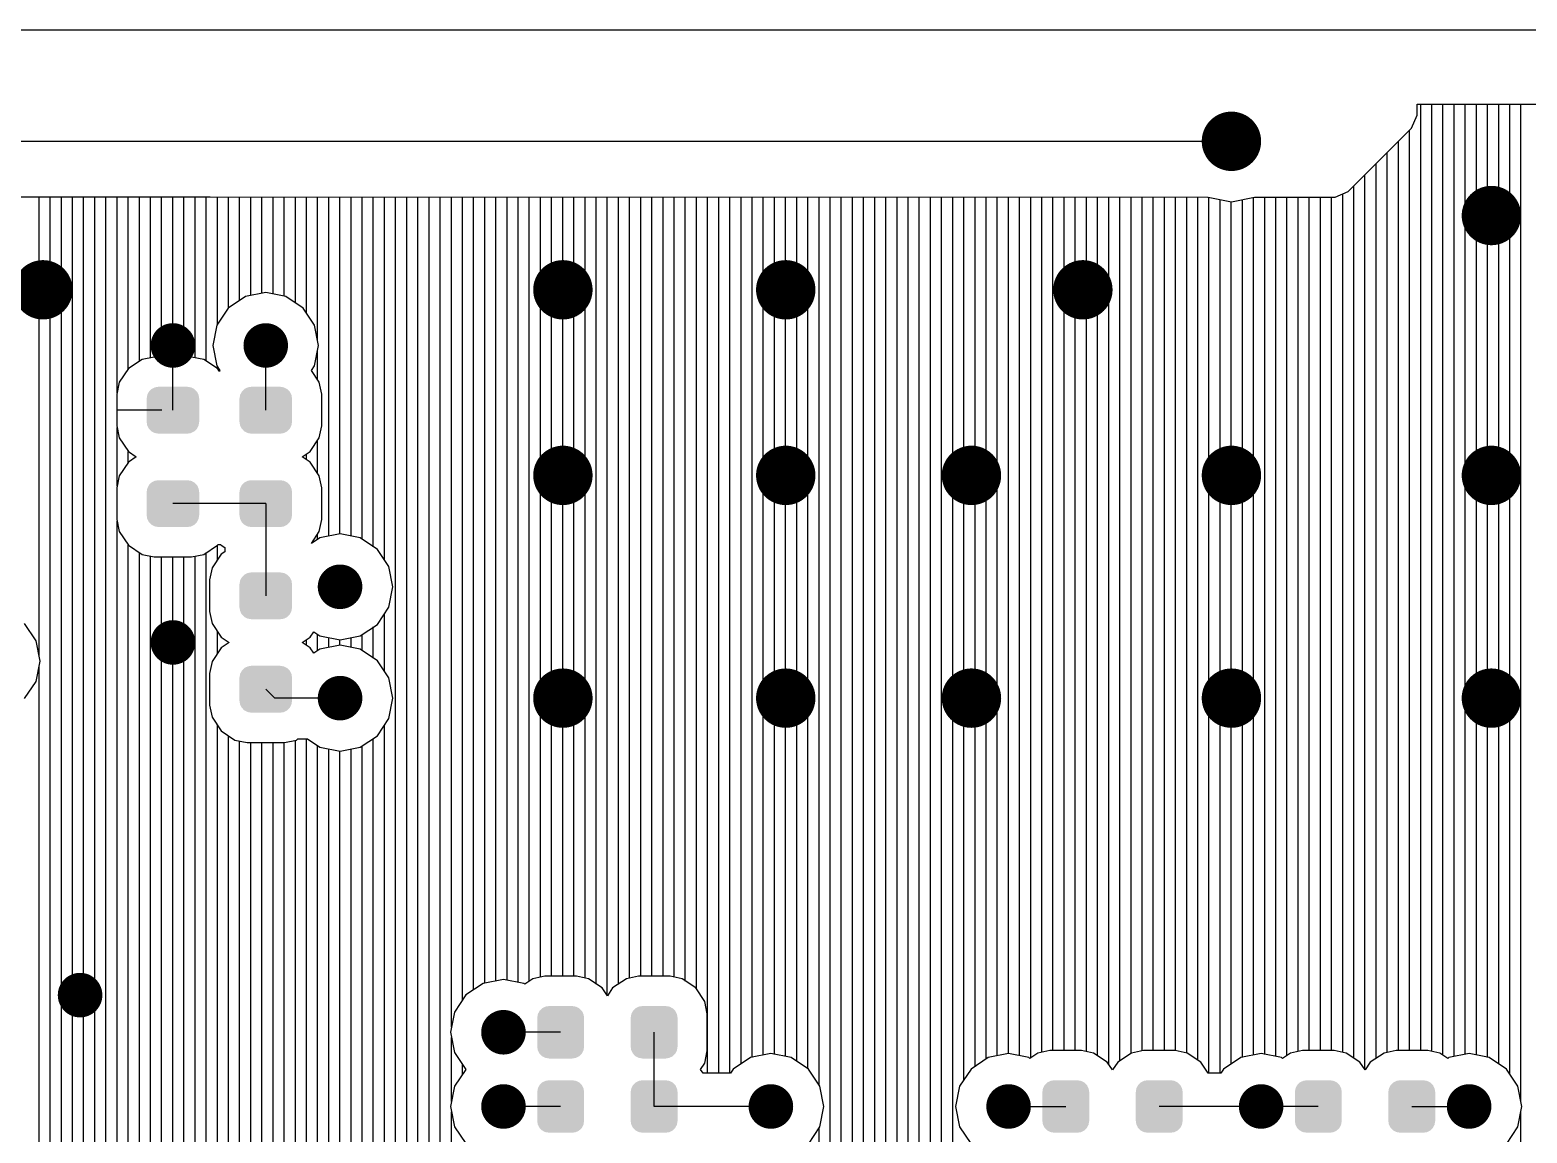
# Model space of a CAD drawing. Extents: x 295 to 953, y 10 to 290.
# Drawn here: x 729.69 to 771.93, y 191.9 to 223.03 of the extents above; entities that cross this region are included whole.
import ezdxf

# ---------------------------------------------------------------- set-up
doc = ezdxf.new("R2010")
doc.units = 0
doc.header["$LTSCALE"] = 5
doc.header["$MEASUREMENT"] = 0
doc.layers.get('0').update_dxf_attribs({"linetype": 'CONTINUOUS', "lineweight": 25})
doc.layers.add('DV-INT-A3_BOT', color=7, linetype='CONTINUOUS')

msp = doc.modelspace()

# ---------------------------------------------------------------- linework, layer by layer
for points, const_width in [([(764.008, 219.887, -1), (763.17, 219.887, -1)], 0.838), ([(771.342, 217.792, -1), (770.504, 217.792, -1)], 0.838), ([(730.48, 215.696, -1), (729.642, 215.696, -1)], 0.838), ([(745.148, 215.696, -1), (744.31, 215.696, -1)], 0.838), ([(751.435, 215.696, -1), (750.597, 215.696, -1)], 0.838), ([(759.817, 215.696, -1), (758.979, 215.696, -1)], 0.838), ([(734.042, 214.125, -1), (733.413, 214.125, -1)], 0.629), ([(736.661, 214.125, -1), (736.033, 214.125, -1)], 0.629), ([(745.148, 210.458, -1), (744.31, 210.458, -1)], 0.838), ([(751.435, 210.458, -1), (750.597, 210.458, -1)], 0.838), ([(756.674, 210.458, -1), (755.835, 210.458, -1)], 0.838), ([(764.008, 210.458, -1), (763.17, 210.458, -1)], 0.838), ([(771.342, 210.458, -1), (770.504, 210.458, -1)], 0.838), ([(738.757, 207.314, -1), (738.128, 207.314, -1)], 0.629), ([(734.042, 205.743, -1), (733.413, 205.743, -1)], 0.629), ([(745.148, 204.171, -1), (744.31, 204.171, -1)], 0.838), ([(751.435, 204.171, -1), (750.597, 204.171, -1)], 0.838), ([(756.674, 204.171, -1), (755.835, 204.171, -1)], 0.838), ([(764.008, 204.171, -1), (763.17, 204.171, -1)], 0.838), ([(771.342, 204.171, -1), (770.504, 204.171, -1)], 0.838), ([(738.757, 204.171, -1), (738.128, 204.171, -1)], 0.629), ([(731.423, 195.789, -1), (730.794, 195.789, -1)], 0.629), ([(743.367, 194.741, -1), (742.738, 194.741, -1)], 0.629), ([(743.367, 192.646, -1), (742.738, 192.646, -1)], 0.629), ([(750.911, 192.646, -1), (750.282, 192.646, -1)], 0.629), ([(757.616, 192.646, -1), (756.988, 192.646, -1)], 0.629), ([(764.741, 192.646, -1), (764.113, 192.646, -1)], 0.629), ([(770.609, 192.646, -1), (769.98, 192.646, -1)], 0.629)]:
    msp.add_lwpolyline(points, format="xyb", close=True, dxfattribs=dict(const_width=const_width))
for points in [[(734.4, 212.825), (734.336, 212.891), (733.053, 212.825), (733.121, 212.891)], [(734.336, 212.891), (734.324, 212.898), (733.121, 212.891), (733.128, 212.898)], [(734.324, 212.898), (734.244, 212.94), (733.128, 212.898), (733.215, 212.94)], [(734.244, 212.94), (734.224, 212.944), (733.215, 212.94), (733.222, 212.944)], [(734.224, 212.944), (734.141, 212.958), (733.222, 212.944), (733.315, 212.958)], [(737.02, 212.825), (736.956, 212.891), (735.672, 212.825), (735.741, 212.891)], [(736.956, 212.891), (736.944, 212.898), (735.741, 212.891), (735.747, 212.898)], [(736.944, 212.898), (736.863, 212.94), (735.747, 212.898), (735.835, 212.94)], [(736.863, 212.94), (736.843, 212.944), (735.835, 212.94), (735.842, 212.944)], [(736.843, 212.944), (736.76, 212.958), (735.842, 212.944), (735.934, 212.958)], [(734.47, 211.966), (734.47, 212.629), (732.986, 211.966), (732.986, 212.629)], [(734.468, 212.629), (734.454, 212.721), (732.988, 212.629), (733.003, 212.721)], [(734.454, 212.721), (734.449, 212.732), (733.003, 212.721), (733.005, 212.732)], [(734.449, 212.732), (734.409, 212.816), (733.005, 212.732), (733.048, 212.816)], [(734.409, 212.816), (734.4, 212.825), (733.048, 212.816), (733.053, 212.825)], [(737.089, 211.966), (737.089, 212.629), (735.605, 211.966), (735.605, 212.629)], [(737.087, 212.629), (737.074, 212.721), (735.607, 212.629), (735.622, 212.721)], [(737.074, 212.721), (737.068, 212.732), (735.622, 212.721), (735.624, 212.732)], [(737.068, 212.732), (737.028, 212.816), (735.624, 212.732), (735.668, 212.816)], [(737.028, 212.816), (737.02, 212.825), (735.668, 212.816), (735.672, 212.825)], [(734.453, 211.873), (734.468, 211.966), (733.001, 211.873), (732.988, 211.966)], [(734.451, 211.863), (734.453, 211.873), (733.006, 211.863), (733.001, 211.873)], [(734.407, 211.779), (734.451, 211.863), (733.047, 211.779), (733.006, 211.863)], [(734.403, 211.77), (734.407, 211.779), (733.055, 211.77), (733.047, 211.779)], [(734.334, 211.704), (734.403, 211.77), (733.119, 211.704), (733.055, 211.77)], [(734.328, 211.697), (734.334, 211.704), (733.131, 211.697), (733.119, 211.704)], [(734.24, 211.655), (734.328, 211.697), (733.212, 211.655), (733.131, 211.697)], [(734.233, 211.651), (734.24, 211.655), (733.232, 211.651), (733.212, 211.655)], [(734.141, 211.637), (734.233, 211.651), (733.315, 211.637), (733.232, 211.651)], [(737.072, 211.873), (737.087, 211.966), (735.621, 211.873), (735.607, 211.966)], [(737.07, 211.863), (737.072, 211.873), (735.626, 211.863), (735.621, 211.873)], [(737.027, 211.779), (737.07, 211.863), (735.666, 211.779), (735.626, 211.863)], [(737.022, 211.77), (737.027, 211.779), (735.675, 211.77), (735.666, 211.779)], [(736.954, 211.704), (737.022, 211.77), (735.739, 211.704), (735.675, 211.77)], [(736.947, 211.697), (736.954, 211.704), (735.751, 211.697), (735.739, 211.704)], [(736.86, 211.655), (736.947, 211.697), (735.831, 211.655), (735.751, 211.697)], [(736.853, 211.651), (736.86, 211.655), (735.851, 211.651), (735.831, 211.655)], [(736.76, 211.637), (736.853, 211.651), (735.934, 211.637), (735.851, 211.651)], [(734.47, 209.33), (734.47, 209.992), (732.986, 209.33), (732.986, 209.992)], [(734.468, 209.992), (734.454, 210.085), (732.988, 209.992), (733.003, 210.085)], [(734.454, 210.085), (734.449, 210.096), (733.003, 210.085), (733.005, 210.096)], [(734.449, 210.096), (734.409, 210.18), (733.005, 210.096), (733.048, 210.18)], [(734.409, 210.18), (734.4, 210.189), (733.048, 210.18), (733.053, 210.189)], [(734.4, 210.189), (734.336, 210.255), (733.053, 210.189), (733.121, 210.255)], [(734.336, 210.255), (734.324, 210.262), (733.121, 210.255), (733.128, 210.262)], [(734.324, 210.262), (734.244, 210.304), (733.128, 210.262), (733.215, 210.304)], [(734.244, 210.304), (734.224, 210.307), (733.215, 210.304), (733.222, 210.307)], [(734.224, 210.307), (734.141, 210.321), (733.222, 210.307), (733.315, 210.321)], [(737.089, 209.33), (737.089, 209.992), (735.605, 209.33), (735.605, 209.992)], [(737.087, 209.992), (737.074, 210.085), (735.607, 209.992), (735.622, 210.085)], [(737.074, 210.085), (737.068, 210.096), (735.622, 210.085), (735.624, 210.096)], [(737.068, 210.096), (737.028, 210.18), (735.624, 210.096), (735.668, 210.18)], [(737.028, 210.18), (737.02, 210.189), (735.668, 210.18), (735.672, 210.189)], [(737.02, 210.189), (736.956, 210.255), (735.672, 210.189), (735.741, 210.255)], [(736.956, 210.255), (736.944, 210.262), (735.741, 210.255), (735.747, 210.262)], [(736.944, 210.262), (736.863, 210.304), (735.747, 210.262), (735.835, 210.304)], [(736.863, 210.304), (736.843, 210.307), (735.835, 210.304), (735.842, 210.307)], [(736.843, 210.307), (736.76, 210.321), (735.842, 210.307), (735.934, 210.321)], [(734.453, 209.237), (734.468, 209.33), (733.001, 209.237), (732.988, 209.33)], [(734.451, 209.227), (734.453, 209.237), (733.006, 209.227), (733.001, 209.237)], [(734.407, 209.143), (734.451, 209.227), (733.047, 209.143), (733.006, 209.227)], [(734.403, 209.134), (734.407, 209.143), (733.055, 209.134), (733.047, 209.143)], [(734.334, 209.067), (734.403, 209.134), (733.119, 209.067), (733.055, 209.134)], [(734.328, 209.061), (734.334, 209.067), (733.131, 209.061), (733.119, 209.067)], [(737.072, 209.237), (737.087, 209.33), (735.621, 209.237), (735.607, 209.33)], [(737.07, 209.227), (737.072, 209.237), (735.626, 209.227), (735.621, 209.237)], [(737.027, 209.143), (737.07, 209.227), (735.666, 209.143), (735.626, 209.227)], [(737.022, 209.134), (737.027, 209.143), (735.675, 209.134), (735.666, 209.143)], [(736.954, 209.067), (737.022, 209.134), (735.739, 209.067), (735.675, 209.134)], [(736.947, 209.061), (736.954, 209.067), (735.751, 209.061), (735.739, 209.067)], [(734.24, 209.019), (734.328, 209.061), (733.212, 209.019), (733.131, 209.061)], [(734.233, 209.015), (734.24, 209.019), (733.232, 209.015), (733.212, 209.019)], [(734.141, 209.001), (734.233, 209.015), (733.315, 209.001), (733.232, 209.015)], [(736.86, 209.019), (736.947, 209.061), (735.831, 209.019), (735.751, 209.061)], [(736.853, 209.015), (736.86, 209.019), (735.851, 209.015), (735.831, 209.019)], [(736.76, 209.001), (736.853, 209.015), (735.934, 209.001), (735.851, 209.015)], [(737.089, 206.728), (737.089, 207.39), (735.605, 206.728), (735.605, 207.39)], [(737.087, 207.39), (737.074, 207.483), (735.607, 207.39), (735.622, 207.483)], [(737.074, 207.483), (737.068, 207.493), (735.622, 207.483), (735.624, 207.493)], [(737.068, 207.493), (737.028, 207.577), (735.624, 207.493), (735.668, 207.577)], [(737.028, 207.577), (737.02, 207.586), (735.668, 207.577), (735.672, 207.586)], [(737.02, 207.586), (736.956, 207.653), (735.672, 207.586), (735.741, 207.653)], [(736.956, 207.653), (736.944, 207.659), (735.741, 207.653), (735.747, 207.659)], [(736.944, 207.659), (736.863, 207.701), (735.747, 207.659), (735.835, 207.701)], [(736.863, 207.701), (736.843, 207.705), (735.835, 207.701), (735.842, 207.705)], [(736.843, 207.705), (736.76, 207.719), (735.842, 207.705), (735.934, 207.719)], [(737.072, 206.635), (737.087, 206.728), (735.621, 206.635), (735.607, 206.728)], [(737.07, 206.624), (737.072, 206.635), (735.626, 206.624), (735.621, 206.635)], [(737.027, 206.54), (737.07, 206.624), (735.666, 206.54), (735.626, 206.624)], [(737.022, 206.531), (737.027, 206.54), (735.675, 206.531), (735.666, 206.54)], [(736.954, 206.465), (737.022, 206.531), (735.739, 206.465), (735.675, 206.531)], [(736.947, 206.458), (736.954, 206.465), (735.751, 206.458), (735.739, 206.465)], [(736.86, 206.416), (736.947, 206.458), (735.831, 206.416), (735.751, 206.458)], [(736.853, 206.413), (736.86, 206.416), (735.851, 206.413), (735.831, 206.416)], [(736.76, 206.399), (736.853, 206.413), (735.934, 206.399), (735.851, 206.413)], [(737.087, 204.754), (737.074, 204.846), (735.607, 204.754), (735.622, 204.846)], [(737.074, 204.846), (737.068, 204.857), (735.622, 204.846), (735.624, 204.857)], [(737.068, 204.857), (737.028, 204.941), (735.624, 204.857), (735.668, 204.941)], [(737.028, 204.941), (737.02, 204.95), (735.668, 204.941), (735.672, 204.95)], [(737.02, 204.95), (736.956, 205.016), (735.672, 204.95), (735.741, 205.016)], [(736.956, 205.016), (736.944, 205.023), (735.741, 205.016), (735.747, 205.023)], [(736.944, 205.023), (736.863, 205.065), (735.747, 205.023), (735.835, 205.065)], [(736.863, 205.065), (736.843, 205.069), (735.835, 205.065), (735.842, 205.069)], [(736.843, 205.069), (736.76, 205.083), (735.842, 205.069), (735.934, 205.083)], [(737.089, 204.091), (737.089, 204.754), (735.605, 204.091), (735.605, 204.754)], [(737.072, 203.999), (737.087, 204.091), (735.621, 203.999), (735.607, 204.091)], [(737.07, 203.988), (737.072, 203.999), (735.626, 203.988), (735.621, 203.999)], [(737.027, 203.904), (737.07, 203.988), (735.666, 203.904), (735.626, 203.988)], [(737.022, 203.895), (737.027, 203.904), (735.675, 203.895), (735.666, 203.904)], [(736.954, 203.829), (737.022, 203.895), (735.739, 203.829), (735.675, 203.895)], [(736.947, 203.822), (736.954, 203.829), (735.751, 203.822), (735.739, 203.829)], [(736.86, 203.78), (736.947, 203.822), (735.831, 203.78), (735.751, 203.822)], [(736.853, 203.776), (736.86, 203.78), (735.851, 203.776), (735.831, 203.78)], [(736.76, 203.762), (736.853, 203.776), (735.934, 203.762), (735.851, 203.776)], [(745.326, 195.154), (745.312, 195.246), (744.006, 195.154), (744.022, 195.246)], [(745.326, 195.152), (745.326, 195.154), (744.006, 195.152), (744.006, 195.154)], [(745.326, 194.331), (745.326, 195.152), (744.006, 194.331), (744.006, 195.152)], [(745.312, 195.246), (745.307, 195.257), (744.022, 195.246), (744.024, 195.257)], [(745.307, 195.257), (745.267, 195.34), (744.024, 195.257), (744.068, 195.34)], [(745.267, 195.34), (745.258, 195.35), (744.068, 195.34), (744.073, 195.35)], [(745.258, 195.35), (745.194, 195.415), (744.073, 195.35), (744.141, 195.415)], [(745.194, 195.415), (745.181, 195.422), (744.141, 195.415), (744.148, 195.422)], [(745.181, 195.422), (745.101, 195.464), (744.148, 195.422), (744.236, 195.464)], [(745.101, 195.464), (745.079, 195.467), (744.236, 195.464), (744.243, 195.467)], [(745.079, 195.467), (744.997, 195.48), (744.243, 195.467), (744.335, 195.48)], [(744.997, 195.48), (744.997, 195.483), (744.335, 195.48), (744.335, 195.483)], [(747.963, 195.154), (747.949, 195.246), (746.642, 195.154), (746.658, 195.246)], [(747.963, 195.152), (747.963, 195.154), (746.642, 195.152), (746.642, 195.154)], [(747.963, 194.331), (747.963, 195.152), (746.642, 194.331), (746.642, 195.152)], [(747.949, 195.246), (747.943, 195.257), (746.658, 195.246), (746.66, 195.257)], [(747.943, 195.257), (747.903, 195.34), (746.66, 195.257), (746.704, 195.34)], [(747.903, 195.34), (747.894, 195.35), (746.704, 195.34), (746.709, 195.35)], [(747.894, 195.35), (747.83, 195.415), (746.709, 195.35), (746.777, 195.415)], [(747.83, 195.415), (747.817, 195.422), (746.777, 195.415), (746.785, 195.422)], [(747.817, 195.422), (747.737, 195.464), (746.785, 195.422), (746.872, 195.464)], [(747.737, 195.464), (747.715, 195.467), (746.872, 195.464), (746.879, 195.467)], [(747.715, 195.467), (747.634, 195.48), (746.879, 195.467), (746.971, 195.48)], [(747.634, 195.48), (747.634, 195.483), (746.971, 195.48), (746.971, 195.483)], [(745.326, 194.329), (745.326, 194.331), (744.006, 194.329), (744.006, 194.331)], [(745.311, 194.236), (745.326, 194.329), (744.02, 194.236), (744.006, 194.329)], [(747.963, 194.329), (747.963, 194.331), (746.642, 194.329), (746.642, 194.331)], [(747.947, 194.236), (747.963, 194.329), (746.656, 194.236), (746.642, 194.329)], [(745.309, 194.225), (745.311, 194.236), (744.026, 194.225), (744.02, 194.236)], [(745.265, 194.142), (745.309, 194.225), (744.066, 194.142), (744.026, 194.225)], [(745.26, 194.133), (745.265, 194.142), (744.075, 194.133), (744.066, 194.142)], [(745.191, 194.067), (745.26, 194.133), (744.139, 194.067), (744.075, 194.133)], [(745.184, 194.06), (745.191, 194.067), (744.152, 194.06), (744.139, 194.067)], [(745.097, 194.019), (745.184, 194.06), (744.232, 194.019), (744.152, 194.06)], [(745.09, 194.015), (745.097, 194.019), (744.253, 194.015), (744.232, 194.019)], [(744.997, 194.002), (745.09, 194.015), (744.335, 194.002), (744.253, 194.015)], [(744.997, 194), (744.997, 194.002), (744.335, 194), (744.335, 194.002)], [(747.945, 194.225), (747.947, 194.236), (746.662, 194.225), (746.656, 194.236)], [(747.901, 194.142), (747.945, 194.225), (746.702, 194.142), (746.662, 194.225)], [(747.896, 194.133), (747.901, 194.142), (746.711, 194.133), (746.702, 194.142)], [(747.827, 194.067), (747.896, 194.133), (746.775, 194.067), (746.711, 194.133)], [(747.82, 194.06), (747.827, 194.067), (746.788, 194.06), (746.775, 194.067)], [(747.733, 194.019), (747.82, 194.06), (746.868, 194.019), (746.788, 194.06)], [(747.726, 194.015), (747.733, 194.019), (746.889, 194.015), (746.868, 194.019)], [(747.634, 194.002), (747.726, 194.015), (746.971, 194.002), (746.889, 194.015)], [(747.634, 194), (747.634, 194.002), (746.971, 194), (746.971, 194.002)], [(745.326, 193.059), (745.312, 193.151), (744.006, 193.059), (744.022, 193.151)], [(745.326, 193.057), (745.326, 193.059), (744.006, 193.057), (744.006, 193.059)], [(745.326, 192.235), (745.326, 193.057), (744.006, 192.235), (744.006, 193.057)], [(745.312, 193.151), (745.307, 193.162), (744.022, 193.151), (744.024, 193.162)], [(745.307, 193.162), (745.267, 193.245), (744.024, 193.162), (744.068, 193.245)], [(745.267, 193.245), (745.258, 193.254), (744.068, 193.245), (744.073, 193.254)], [(745.258, 193.254), (745.194, 193.32), (744.073, 193.254), (744.141, 193.32)], [(745.194, 193.32), (745.181, 193.327), (744.141, 193.32), (744.148, 193.327)], [(745.181, 193.327), (745.101, 193.368), (744.148, 193.327), (744.236, 193.368)], [(745.101, 193.368), (745.079, 193.372), (744.236, 193.368), (744.243, 193.372)], [(745.079, 193.372), (744.997, 193.385), (744.243, 193.372), (744.335, 193.385)], [(744.997, 193.385), (744.997, 193.388), (744.335, 193.385), (744.335, 193.388)], [(747.963, 193.059), (747.949, 193.151), (746.642, 193.059), (746.658, 193.151)], [(747.963, 193.057), (747.963, 193.059), (746.642, 193.057), (746.642, 193.059)], [(747.963, 192.235), (747.963, 193.057), (746.642, 192.235), (746.642, 193.057)], [(747.949, 193.151), (747.943, 193.162), (746.658, 193.151), (746.66, 193.162)], [(747.943, 193.162), (747.903, 193.245), (746.66, 193.162), (746.704, 193.245)], [(747.903, 193.245), (747.894, 193.254), (746.704, 193.245), (746.709, 193.254)], [(747.894, 193.254), (747.83, 193.32), (746.709, 193.254), (746.777, 193.32)], [(747.83, 193.32), (747.817, 193.327), (746.777, 193.32), (746.785, 193.327)], [(747.817, 193.327), (747.737, 193.368), (746.785, 193.327), (746.872, 193.368)], [(747.737, 193.368), (747.715, 193.372), (746.872, 193.368), (746.879, 193.372)], [(747.715, 193.372), (747.634, 193.385), (746.879, 193.372), (746.971, 193.385)], [(747.634, 193.385), (747.634, 193.388), (746.971, 193.385), (746.971, 193.388)], [(759.576, 193.059), (759.562, 193.151), (758.256, 193.059), (758.271, 193.151)], [(759.576, 193.057), (759.576, 193.059), (758.256, 193.057), (758.256, 193.059)], [(759.576, 192.235), (759.576, 193.057), (758.256, 192.235), (758.256, 193.057)], [(759.562, 193.151), (759.556, 193.162), (758.271, 193.151), (758.273, 193.162)], [(759.556, 193.162), (759.516, 193.245), (758.273, 193.162), (758.317, 193.245)], [(759.516, 193.245), (759.507, 193.254), (758.317, 193.245), (758.322, 193.254)], [(759.507, 193.254), (759.443, 193.32), (758.322, 193.254), (758.391, 193.32)], [(759.443, 193.32), (759.43, 193.327), (758.391, 193.32), (758.398, 193.327)], [(759.43, 193.327), (759.35, 193.368), (758.398, 193.327), (758.485, 193.368)], [(759.35, 193.368), (759.329, 193.372), (758.485, 193.368), (758.492, 193.372)], [(759.329, 193.372), (759.247, 193.385), (758.492, 193.372), (758.585, 193.385)], [(759.247, 193.385), (759.247, 193.388), (758.585, 193.385), (758.585, 193.388)], [(762.212, 193.059), (762.198, 193.151), (760.892, 193.059), (760.907, 193.151)], [(762.212, 193.057), (762.212, 193.059), (760.892, 193.057), (760.892, 193.059)], [(762.212, 192.235), (762.212, 193.057), (760.892, 192.235), (760.892, 193.057)], [(762.198, 193.151), (762.193, 193.162), (760.907, 193.151), (760.909, 193.162)], [(762.193, 193.162), (762.152, 193.245), (760.909, 193.162), (760.953, 193.245)], [(762.152, 193.245), (762.143, 193.254), (760.953, 193.245), (760.958, 193.254)], [(762.143, 193.254), (762.079, 193.32), (760.958, 193.254), (761.027, 193.32)], [(762.079, 193.32), (762.066, 193.327), (761.027, 193.32), (761.034, 193.327)], [(762.066, 193.327), (761.986, 193.368), (761.034, 193.327), (761.121, 193.368)], [(761.986, 193.368), (761.965, 193.372), (761.121, 193.368), (761.129, 193.372)], [(761.965, 193.372), (761.883, 193.385), (761.129, 193.372), (761.221, 193.385)], [(761.883, 193.385), (761.883, 193.388), (761.221, 193.385), (761.221, 193.388)], [(766.7, 193.059), (766.687, 193.151), (765.38, 193.059), (765.396, 193.151)], [(766.7, 193.057), (766.7, 193.059), (765.38, 193.057), (765.38, 193.059)], [(766.7, 192.235), (766.7, 193.057), (765.38, 192.235), (765.38, 193.057)], [(766.687, 193.151), (766.681, 193.162), (765.396, 193.151), (765.398, 193.162)], [(766.681, 193.162), (766.641, 193.245), (765.398, 193.162), (765.442, 193.245)], [(766.641, 193.245), (766.632, 193.254), (765.442, 193.245), (765.447, 193.254)], [(766.632, 193.254), (766.568, 193.32), (765.447, 193.254), (765.515, 193.32)], [(766.568, 193.32), (766.555, 193.327), (765.515, 193.32), (765.523, 193.327)], [(766.555, 193.327), (766.475, 193.368), (765.523, 193.327), (765.61, 193.368)], [(766.475, 193.368), (766.453, 193.372), (765.61, 193.368), (765.617, 193.372)], [(766.453, 193.372), (766.371, 193.385), (765.617, 193.372), (765.709, 193.385)], [(766.371, 193.385), (766.371, 193.388), (765.709, 193.385), (765.709, 193.388)], [(769.337, 193.059), (769.323, 193.151), (768.016, 193.059), (768.032, 193.151)], [(769.337, 193.057), (769.337, 193.059), (768.016, 193.057), (768.016, 193.059)], [(769.337, 192.235), (769.337, 193.057), (768.016, 192.235), (768.016, 193.057)], [(769.323, 193.151), (769.317, 193.162), (768.032, 193.151), (768.034, 193.162)], [(769.317, 193.162), (769.277, 193.245), (768.034, 193.162), (768.078, 193.245)], [(769.277, 193.245), (769.268, 193.254), (768.078, 193.245), (768.083, 193.254)], [(769.268, 193.254), (769.204, 193.32), (768.083, 193.254), (768.152, 193.32)], [(769.204, 193.32), (769.191, 193.327), (768.152, 193.32), (768.159, 193.327)], [(769.191, 193.327), (769.111, 193.368), (768.159, 193.327), (768.246, 193.368)], [(769.111, 193.368), (769.089, 193.372), (768.246, 193.368), (768.253, 193.372)], [(769.089, 193.372), (769.008, 193.385), (768.253, 193.372), (768.345, 193.385)], [(769.008, 193.385), (769.008, 193.388), (768.345, 193.385), (768.345, 193.388)], [(745.326, 192.233), (745.326, 192.235), (744.006, 192.233), (744.006, 192.235)], [(745.311, 192.141), (745.326, 192.233), (744.02, 192.141), (744.006, 192.233)], [(747.963, 192.233), (747.963, 192.235), (746.642, 192.233), (746.642, 192.235)], [(747.947, 192.141), (747.963, 192.233), (746.656, 192.141), (746.642, 192.233)], [(759.576, 192.233), (759.576, 192.235), (758.256, 192.233), (758.256, 192.235)], [(759.56, 192.141), (759.576, 192.233), (758.27, 192.141), (758.256, 192.233)], [(762.212, 192.233), (762.212, 192.235), (760.892, 192.233), (760.892, 192.235)], [(762.196, 192.141), (762.212, 192.233), (760.906, 192.141), (760.892, 192.233)], [(766.7, 192.233), (766.7, 192.235), (765.38, 192.233), (765.38, 192.235)], [(766.685, 192.141), (766.7, 192.233), (765.394, 192.141), (765.38, 192.233)], [(769.337, 192.233), (769.337, 192.235), (768.016, 192.233), (768.016, 192.235)], [(769.321, 192.141), (769.337, 192.233), (768.03, 192.141), (768.016, 192.233)], [(745.309, 192.13), (745.311, 192.141), (744.026, 192.13), (744.02, 192.141)], [(745.265, 192.047), (745.309, 192.13), (744.066, 192.047), (744.026, 192.13)], [(745.26, 192.037), (745.265, 192.047), (744.075, 192.037), (744.066, 192.047)], [(745.191, 191.972), (745.26, 192.037), (744.139, 191.972), (744.075, 192.037)], [(745.184, 191.965), (745.191, 191.972), (744.152, 191.965), (744.139, 191.972)], [(745.097, 191.923), (745.184, 191.965), (744.232, 191.923), (744.152, 191.965)], [(745.09, 191.92), (745.097, 191.923), (744.253, 191.92), (744.232, 191.923)], [(744.997, 191.907), (745.09, 191.92), (744.335, 191.907), (744.253, 191.92)], [(744.997, 191.904), (744.997, 191.907), (744.335, 191.904), (744.335, 191.907)], [(747.945, 192.13), (747.947, 192.141), (746.662, 192.13), (746.656, 192.141)], [(747.901, 192.047), (747.945, 192.13), (746.702, 192.047), (746.662, 192.13)], [(747.896, 192.037), (747.901, 192.047), (746.711, 192.037), (746.702, 192.047)], [(747.827, 191.972), (747.896, 192.037), (746.775, 191.972), (746.711, 192.037)], [(747.82, 191.965), (747.827, 191.972), (746.788, 191.965), (746.775, 191.972)], [(747.733, 191.923), (747.82, 191.965), (746.868, 191.923), (746.788, 191.965)], [(747.726, 191.92), (747.733, 191.923), (746.889, 191.92), (746.868, 191.923)], [(747.634, 191.907), (747.726, 191.92), (746.971, 191.907), (746.889, 191.92)], [(747.634, 191.904), (747.634, 191.907), (746.971, 191.904), (746.971, 191.907)], [(759.558, 192.13), (759.56, 192.141), (758.275, 192.13), (758.27, 192.141)], [(759.514, 192.047), (759.558, 192.13), (758.315, 192.047), (758.275, 192.13)], [(759.509, 192.037), (759.514, 192.047), (758.325, 192.037), (758.315, 192.047)], [(759.441, 191.972), (759.509, 192.037), (758.388, 191.972), (758.325, 192.037)], [(759.434, 191.965), (759.441, 191.972), (758.401, 191.965), (758.388, 191.972)], [(759.346, 191.923), (759.434, 191.965), (758.481, 191.923), (758.401, 191.965)], [(759.339, 191.92), (759.346, 191.923), (758.503, 191.92), (758.481, 191.923)], [(759.247, 191.907), (759.339, 191.92), (758.585, 191.907), (758.503, 191.92)], [(759.247, 191.904), (759.247, 191.907), (758.585, 191.904), (758.585, 191.907)], [(762.194, 192.13), (762.196, 192.141), (760.911, 192.13), (760.906, 192.141)], [(762.15, 192.047), (762.194, 192.13), (760.951, 192.047), (760.911, 192.13)], [(762.145, 192.037), (762.15, 192.047), (760.961, 192.037), (760.951, 192.047)], [(762.077, 191.972), (762.145, 192.037), (761.025, 191.972), (760.961, 192.037)], [(762.07, 191.965), (762.077, 191.972), (761.038, 191.965), (761.025, 191.972)], [(761.982, 191.923), (762.07, 191.965), (761.117, 191.923), (761.038, 191.965)], [(761.975, 191.92), (761.982, 191.923), (761.139, 191.92), (761.117, 191.923)], [(761.883, 191.907), (761.975, 191.92), (761.221, 191.907), (761.139, 191.92)], [(761.883, 191.904), (761.883, 191.907), (761.221, 191.904), (761.221, 191.907)], [(766.683, 192.13), (766.685, 192.141), (765.4, 192.13), (765.394, 192.141)], [(766.639, 192.047), (766.683, 192.13), (765.44, 192.047), (765.4, 192.13)], [(766.634, 192.037), (766.639, 192.047), (765.449, 192.037), (765.44, 192.047)], [(766.565, 191.972), (766.634, 192.037), (765.513, 191.972), (765.449, 192.037)], [(766.558, 191.965), (766.565, 191.972), (765.526, 191.965), (765.513, 191.972)], [(766.471, 191.923), (766.558, 191.965), (765.606, 191.923), (765.526, 191.965)], [(766.464, 191.92), (766.471, 191.923), (765.627, 191.92), (765.606, 191.923)], [(766.371, 191.907), (766.464, 191.92), (765.709, 191.907), (765.627, 191.92)], [(766.371, 191.904), (766.371, 191.907), (765.709, 191.904), (765.709, 191.907)], [(769.319, 192.13), (769.321, 192.141), (768.036, 192.13), (768.03, 192.141)], [(769.275, 192.047), (769.319, 192.13), (768.076, 192.047), (768.036, 192.13)], [(769.27, 192.037), (769.275, 192.047), (768.085, 192.037), (768.076, 192.047)], [(769.201, 191.972), (769.27, 192.037), (768.149, 191.972), (768.085, 192.037)], [(769.194, 191.965), (769.201, 191.972), (768.162, 191.965), (768.149, 191.972)], [(769.107, 191.923), (769.194, 191.965), (768.242, 191.923), (768.162, 191.965)], [(769.1, 191.92), (769.107, 191.923), (768.264, 191.92), (768.242, 191.923)], [(769.008, 191.907), (769.1, 191.92), (768.345, 191.907), (768.264, 191.92)], [(769.008, 191.904), (769.008, 191.907), (768.345, 191.904), (768.345, 191.907)]]:
    msp.add_solid(points)
at = {"layer": 'DV-INT-A3_BOT'}
for p, q in [((537.799, 223.031), (802.355, 223.031)), ((768.827, 220.625), (768.827, 220.935)), ((768.827, 220.935), (801.484, 220.935)), ((768.928, 194.226), (768.928, 220.935)), ((769.242, 194.201), (769.242, 220.935)), ((769.557, 194.092), (769.557, 220.935)), ((769.871, 194.054), (769.871, 220.935)), ((770.185, 194.117), (770.185, 220.935)), ((770.5, 194.096), (770.5, 220.935)), ((770.814, 194.033), (770.814, 220.935)), ((771.128, 193.849), (771.128, 220.935)), ((771.443, 193.559), (771.443, 220.935)), ((771.757, 192.788), (771.757, 220.935)), ((768.672, 220.256), (768.827, 220.625)), ((766.883, 218.467), (768.672, 220.256)), ((768.614, 194.226), (768.614, 220.197)), ((630.076, 219.887), (763.589, 219.887)), ((768.299, 194.226), (768.299, 219.883)), ((767.671, 194.008), (767.671, 219.254)), ((767.985, 194.176), (767.985, 219.569)), ((767.356, 193.677), (767.356, 218.94)), ((766.514, 218.312), (766.883, 218.467)), ((766.728, 194.176), (766.728, 218.404)), ((767.042, 194.008), (767.042, 218.626)), ((702.295, 218.316), (734.776, 218.316)), ((729.952, 205.361), (729.952, 218.316)), ((730.266, 170.719), (730.266, 218.316)), ((730.58, 170.199), (730.58, 218.316)), ((730.895, 132.258), (730.895, 218.316)), ((731.209, 132.17), (731.209, 218.316)), ((731.523, 132.274), (731.523, 218.316)), ((731.838, 132.383), (731.838, 218.316)), ((732.152, 212.792), (732.152, 218.316)), ((732.466, 213.467), (732.466, 218.316)), ((732.781, 213.68), (732.781, 218.316)), ((733.095, 213.777), (733.095, 218.316)), ((733.409, 213.798), (733.409, 218.316)), ((733.724, 213.798), (733.724, 218.316)), ((734.038, 213.798), (734.038, 218.316)), ((734.352, 213.777), (734.352, 218.316)), ((734.667, 213.68), (734.667, 218.316)), ((734.776, 218.316), (762.922, 218.312)), ((734.981, 214.724), (734.981, 218.312)), ((735.295, 215.185), (735.295, 218.312)), ((735.61, 215.399), (735.61, 218.312)), ((735.924, 215.533), (735.924, 218.312)), ((736.238, 215.596), (736.238, 218.312)), ((736.553, 215.575), (736.553, 218.312)), ((736.867, 215.512), (736.867, 218.312)), ((737.181, 215.328), (737.181, 218.312)), ((737.496, 215.038), (737.496, 218.312)), ((737.81, 214.267), (737.81, 218.312)), ((738.124, 208.743), (738.124, 218.312)), ((738.438, 208.806), (738.438, 218.312)), ((738.753, 208.743), (738.753, 218.312)), ((739.067, 208.655), (739.067, 218.312)), ((739.381, 208.446), (739.381, 218.312)), ((739.696, 208.073), (739.696, 218.312)), ((740.01, 175.727), (740.01, 218.312)), ((740.324, 176.041), (740.324, 218.312)), ((740.639, 176.355), (740.639, 218.312)), ((740.953, 176.67), (740.953, 218.312)), ((741.267, 176.984), (741.267, 218.312)), ((741.582, 194.884), (741.582, 218.312)), ((741.896, 195.655), (741.896, 218.312)), ((742.21, 195.944), (742.21, 218.312)), ((742.525, 196.129), (742.525, 218.312)), ((742.839, 196.191), (742.839, 218.312)), ((743.153, 196.212), (743.153, 218.312)), ((743.468, 196.15), (743.468, 218.312)), ((743.782, 196.187), (743.782, 218.312)), ((744.096, 196.296), (744.096, 218.312)), ((744.411, 196.321), (744.411, 218.312)), ((744.725, 196.321), (744.725, 218.312)), ((745.039, 196.321), (745.039, 218.312)), ((745.354, 196.271), (745.354, 218.312)), ((745.668, 196.103), (745.668, 218.312)), ((745.982, 195.772), (745.982, 218.312)), ((746.297, 196.103), (746.297, 218.312)), ((746.611, 196.271), (746.611, 218.312)), ((746.925, 196.321), (746.925, 218.312)), ((747.24, 196.321), (747.24, 218.312)), ((747.554, 196.321), (747.554, 218.312)), ((747.868, 196.296), (747.868, 218.312)), ((748.183, 196.187), (748.183, 218.312)), ((748.497, 195.961), (748.497, 218.312)), ((748.811, 193.589), (748.811, 218.312)), ((749.126, 193.589), (749.126, 218.312)), ((749.44, 193.589), (749.44, 218.312)), ((749.754, 193.849), (749.754, 218.312)), ((750.069, 194.033), (750.069, 218.312)), ((750.383, 194.096), (750.383, 218.312)), ((750.697, 194.117), (750.697, 218.312)), ((751.011, 194.054), (751.011, 218.312)), ((751.326, 193.92), (751.326, 218.312)), ((751.64, 193.706), (751.64, 218.312)), ((751.954, 193.245), (751.954, 218.312)), ((752.269, 162.647), (752.269, 218.312)), ((752.583, 162.764), (752.583, 218.312)), ((752.897, 162.793), (752.897, 218.312)), ((753.212, 162.793), (753.212, 218.312)), ((753.526, 162.793), (753.526, 218.312)), ((753.84, 162.747), (753.84, 218.312)), ((754.155, 162.592), (754.155, 218.312)), ((754.469, 162.642), (754.469, 218.312)), ((754.783, 162.705), (754.783, 218.312)), ((755.098, 162.642), (755.098, 218.312)), ((755.412, 162.554), (755.412, 218.312)), ((755.726, 162.345), (755.726, 218.312)), ((756.041, 193.4), (756.041, 218.312)), ((756.355, 193.777), (756.355, 218.312)), ((756.669, 193.987), (756.669, 218.312)), ((756.984, 194.075), (756.984, 218.312)), ((757.298, 194.138), (757.298, 218.312)), ((757.612, 194.075), (757.612, 218.312)), ((757.927, 194.025), (757.927, 218.312)), ((758.241, 194.18), (758.241, 218.312)), ((758.555, 194.226), (758.555, 218.312)), ((758.87, 194.226), (758.87, 218.312)), ((759.184, 194.226), (759.184, 218.312)), ((759.498, 194.197), (759.498, 218.312)), ((759.813, 194.079), (759.813, 218.312)), ((760.127, 193.836), (760.127, 218.312)), ((760.441, 193.941), (760.441, 218.312)), ((760.756, 194.15), (760.756, 218.312)), ((761.07, 194.217), (761.07, 218.312)), ((761.384, 194.226), (761.384, 218.312)), ((761.699, 194.226), (761.699, 218.312)), ((762.013, 194.222), (762.013, 218.312)), ((762.327, 194.159), (762.327, 218.312)), ((762.642, 193.953), (762.642, 218.312)), ((762.922, 218.312), (762.931, 218.307)), ((762.931, 218.307), (763.589, 218.177)), ((762.956, 193.589), (762.956, 218.303)), ((763.27, 193.589), (763.27, 218.24)), ((763.584, 193.849), (763.584, 218.177)), ((763.589, 218.177), (764.242, 218.307)), ((763.899, 194.033), (763.899, 218.24)), ((764.213, 194.096), (764.213, 218.303)), ((764.242, 218.307), (764.251, 218.312)), ((764.251, 218.312), (766.514, 218.312)), ((764.527, 194.117), (764.527, 218.312)), ((764.842, 194.054), (764.842, 218.312)), ((765.156, 194.092), (765.156, 218.312)), ((765.47, 194.201), (765.47, 218.312)), ((765.785, 194.226), (765.785, 218.312)), ((766.099, 194.226), (766.099, 218.312)), ((766.413, 194.226), (766.413, 218.312)), ((735.773, 215.504), (735.287, 215.181)), ((736.347, 215.617), (735.773, 215.504)), ((736.917, 215.504), (736.347, 215.617)), ((737.403, 215.181), (736.917, 215.504)), ((735.287, 215.181), (734.964, 214.695)), ((737.726, 214.695), (737.403, 215.181)), ((734.964, 214.695), (734.851, 214.125)), ((737.839, 214.125), (737.726, 214.695)), ((732.856, 213.731), (732.47, 213.471)), ((733.2, 213.798), (732.856, 213.731)), ((734.252, 213.798), (733.2, 213.798)), ((733.728, 212.297), (733.728, 214.125)), ((733.728, 212.612), (733.728, 213.798)), ((734.595, 213.731), (734.252, 213.798)), ((734.981, 213.471), (734.595, 213.731)), ((734.851, 214.125), (734.964, 213.551)), ((736.347, 212.297), (736.347, 214.125)), ((737.726, 213.551), (737.839, 214.125)), ((737.81, 213.152), (737.81, 213.978)), ((732.47, 213.471), (732.215, 213.085)), ((734.964, 213.551), (735.052, 213.416)), ((734.981, 213.467), (734.981, 213.521)), ((735.035, 213.391), (734.981, 213.471)), ((735.052, 213.416), (735.035, 213.391)), ((737.638, 213.416), (737.726, 213.551)), ((737.856, 213.085), (737.638, 213.416)), ((732.215, 213.085), (732.144, 212.746)), ((737.927, 212.746), (737.856, 213.085)), ((732.144, 212.746), (732.144, 211.853)), ((737.927, 211.853), (737.927, 212.746)), ((733.413, 212.297), (732.144, 212.297)), ((732.144, 211.853), (732.215, 211.514)), ((732.152, 210.152), (732.152, 211.807)), ((737.856, 211.514), (737.927, 211.853)), ((732.215, 211.514), (732.47, 211.128)), ((737.6, 211.128), (737.856, 211.514)), ((737.81, 210.512), (737.81, 211.447)), ((732.47, 210.831), (732.215, 210.445)), ((732.466, 210.826), (732.466, 211.132)), ((732.47, 211.128), (732.693, 210.981)), ((732.693, 210.981), (732.47, 210.831)), ((737.378, 210.981), (737.6, 211.128)), ((737.6, 210.831), (737.378, 210.981)), ((737.496, 210.902), (737.496, 211.057)), ((737.856, 210.445), (737.6, 210.831)), ((732.215, 210.445), (732.144, 210.106)), ((737.927, 210.106), (737.856, 210.445)), ((732.144, 210.106), (732.144, 209.213)), ((737.927, 209.213), (737.927, 210.106)), ((736.347, 209.661), (733.728, 209.661)), ((736.347, 209.661), (736.347, 207.059)), ((732.144, 209.213), (732.215, 208.873)), ((732.152, 132.409), (732.152, 209.167)), ((737.856, 208.873), (737.927, 209.213)), ((732.215, 208.873), (732.47, 208.488)), ((737.634, 208.538), (737.856, 208.873)), ((737.869, 208.693), (737.634, 208.538)), ((737.81, 208.655), (737.81, 208.806)), ((738.443, 208.806), (737.869, 208.693)), ((739.013, 208.693), (738.443, 208.806)), ((739.499, 208.37), (739.013, 208.693)), ((732.466, 132.409), (732.466, 208.492)), ((732.47, 208.488), (732.856, 208.228)), ((732.781, 132.409), (732.781, 208.278)), ((732.856, 208.228), (733.2, 208.161)), ((734.252, 208.161), (734.595, 208.228)), ((734.595, 208.228), (734.981, 208.488)), ((734.667, 132.409), (734.667, 208.278)), ((735.09, 208.232), (734.834, 207.847)), ((734.981, 208.488), (734.993, 208.509)), ((734.981, 208.073), (734.981, 208.492)), ((734.993, 208.509), (735.077, 208.509)), ((735.077, 208.509), (735.09, 208.488)), ((735.09, 208.488), (735.195, 208.421)), ((735.195, 208.299), (735.09, 208.232)), ((735.195, 208.421), (735.195, 208.299)), ((739.822, 207.884), (739.499, 208.37)), ((733.095, 132.358), (733.095, 208.182)), ((733.2, 208.161), (734.252, 208.161)), ((733.409, 132.191), (733.409, 208.161)), ((733.724, 131.86), (733.724, 208.161)), ((734.038, 132.191), (734.038, 208.161)), ((734.352, 132.358), (734.352, 208.182)), ((734.834, 207.847), (734.763, 207.507)), ((739.935, 207.314), (739.822, 207.884)), ((734.763, 207.507), (734.763, 206.614)), ((739.822, 206.74), (739.935, 207.314)), ((734.763, 206.614), (734.834, 206.275)), ((739.499, 206.254), (739.822, 206.74)), ((739.696, 204.93), (739.696, 206.552)), ((729.868, 205.789), (729.545, 206.275)), ((734.834, 206.275), (735.09, 205.889)), ((739.013, 205.931), (739.499, 206.254)), ((739.381, 205.303), (739.381, 206.179)), ((729.981, 205.219), (729.868, 205.789)), ((734.981, 205.433), (734.981, 206.049)), ((735.09, 205.889), (735.312, 205.743)), ((735.312, 205.743), (735.09, 205.592)), ((735.295, 205.73), (735.295, 205.751)), ((737.378, 205.743), (737.6, 205.889)), ((737.6, 205.592), (737.378, 205.743)), ((737.496, 205.663), (737.496, 205.818)), ((737.6, 205.889), (737.701, 206.04)), ((737.701, 206.04), (737.869, 205.931)), ((737.81, 205.512), (737.81, 205.969)), ((737.869, 205.931), (738.443, 205.818)), ((738.124, 205.6), (738.124, 205.881)), ((738.438, 205.663), (738.438, 205.818)), ((738.443, 205.818), (739.013, 205.931)), ((738.753, 205.6), (738.753, 205.881)), ((739.067, 205.512), (739.067, 205.969)), ((735.09, 205.592), (734.834, 205.206)), ((737.701, 205.441), (737.6, 205.592)), ((737.869, 205.55), (737.701, 205.441)), ((738.443, 205.663), (737.869, 205.55)), ((739.013, 205.55), (738.443, 205.663)), ((739.499, 205.227), (739.013, 205.55)), ((729.868, 204.645), (729.981, 205.219)), ((729.952, 171.033), (729.952, 205.072)), ((734.834, 205.206), (734.763, 204.867)), ((734.763, 204.867), (734.763, 203.974)), ((739.822, 204.741), (739.499, 205.227)), ((729.545, 204.159), (729.868, 204.645)), ((736.599, 204.171), (736.347, 204.423)), ((739.935, 204.171), (739.822, 204.741)), ((738.443, 204.171), (736.599, 204.171)), ((739.822, 203.597), (739.935, 204.171)), ((734.763, 203.974), (734.834, 203.635)), ((734.834, 203.635), (735.09, 203.249)), ((739.499, 203.111), (739.822, 203.597)), ((734.981, 132.409), (734.981, 203.408)), ((735.09, 203.249), (735.475, 202.989)), ((739.696, 132.258), (739.696, 203.408)), ((735.295, 132.409), (735.295, 203.111)), ((735.475, 202.989), (735.819, 202.922)), ((735.61, 132.383), (735.61, 202.964)), ((735.819, 202.922), (736.871, 202.922)), ((735.924, 132.274), (735.924, 202.922)), ((736.238, 132.048), (736.238, 202.922)), ((736.553, 122.551), (736.553, 202.922)), ((736.867, 122.551), (736.867, 202.922)), ((736.871, 202.922), (737.215, 202.989)), ((737.181, 122.551), (737.181, 202.985)), ((737.215, 202.989), (737.252, 203.019)), ((737.252, 203.019), (737.525, 203.019)), ((737.496, 122.606), (737.496, 203.019)), ((737.525, 203.019), (737.869, 202.788)), ((737.81, 122.92), (737.81, 202.826)), ((737.869, 202.788), (738.443, 202.675)), ((738.124, 123.234), (738.124, 202.738)), ((738.443, 202.675), (739.013, 202.788)), ((738.753, 131.583), (738.753, 202.738)), ((739.013, 202.788), (739.499, 203.111)), ((739.067, 131.96), (739.067, 202.826)), ((739.381, 132.17), (739.381, 203.035)), ((738.438, 123.549), (738.438, 202.675)), ((742.479, 196.12), (741.992, 195.797)), ((743.053, 196.233), (742.479, 196.12)), ((743.623, 196.12), (743.053, 196.233)), ((743.652, 196.099), (743.623, 196.12)), ((743.878, 196.25), (743.652, 196.099)), ((744.218, 196.321), (743.878, 196.25)), ((745.111, 196.321), (744.218, 196.321)), ((745.45, 196.25), (745.111, 196.321)), ((745.836, 195.994), (745.45, 196.25)), ((745.986, 195.772), (745.836, 195.994)), ((746.133, 195.994), (745.986, 195.772)), ((746.519, 196.25), (746.133, 195.994)), ((746.858, 196.321), (746.519, 196.25)), ((747.751, 196.321), (746.858, 196.321)), ((748.09, 196.25), (747.751, 196.321)), ((748.476, 195.994), (748.09, 196.25)), ((748.736, 195.609), (748.476, 195.994)), ((741.992, 195.797), (741.67, 195.311)), ((748.803, 195.265), (748.736, 195.609)), ((741.67, 195.311), (741.557, 194.741)), ((748.803, 194.213), (748.803, 195.265)), ((741.557, 194.741), (741.67, 194.167)), ((744.666, 194.741), (743.053, 194.741)), ((747.302, 192.646), (747.302, 194.741)), ((741.582, 192.788), (741.582, 194.595)), ((741.67, 194.167), (741.988, 193.694)), ((748.614, 193.694), (748.736, 193.87)), ((748.736, 193.87), (748.803, 194.213)), ((750.022, 194.025), (749.536, 193.702)), ((750.597, 194.138), (750.022, 194.025)), ((751.167, 194.025), (750.597, 194.138)), ((751.653, 193.702), (751.167, 194.025)), ((756.728, 194.025), (756.242, 193.702)), ((757.302, 194.138), (756.728, 194.025)), ((757.872, 194.025), (757.302, 194.138)), ((757.901, 194.004), (757.872, 194.025)), ((758.128, 194.155), (757.901, 194.004)), ((758.467, 194.226), (758.128, 194.155)), ((759.36, 194.226), (758.467, 194.226)), ((759.699, 194.155), (759.36, 194.226)), ((760.085, 193.899), (759.699, 194.155)), ((760.236, 193.677), (760.085, 193.899)), ((760.383, 193.899), (760.236, 193.677)), ((760.768, 194.155), (760.383, 193.899)), ((761.108, 194.226), (760.768, 194.155)), ((762, 194.226), (761.108, 194.226)), ((762.34, 194.155), (762, 194.226)), ((762.725, 193.899), (762.34, 194.155)), ((762.935, 193.589), (762.725, 193.899)), ((763.853, 194.025), (763.367, 193.702)), ((764.427, 194.138), (763.853, 194.025)), ((764.997, 194.025), (764.427, 194.138)), ((765.026, 194.004), (764.997, 194.025)), ((765.252, 194.155), (765.026, 194.004)), ((765.592, 194.226), (765.252, 194.155)), ((766.485, 194.226), (765.592, 194.226)), ((766.824, 194.155), (766.485, 194.226)), ((767.21, 193.899), (766.824, 194.155)), ((767.361, 193.677), (767.21, 193.899)), ((767.507, 193.899), (767.361, 193.677)), ((767.893, 194.155), (767.507, 193.899)), ((768.232, 194.226), (767.893, 194.155)), ((769.125, 194.226), (768.232, 194.226)), ((769.464, 194.155), (769.125, 194.226)), ((769.691, 194.004), (769.464, 194.155)), ((769.72, 194.025), (769.691, 194.004)), ((770.294, 194.138), (769.72, 194.025)), ((770.864, 194.025), (770.294, 194.138)), ((771.35, 193.702), (770.864, 194.025)), ((741.988, 193.694), (741.67, 193.216)), ((741.896, 193.559), (741.896, 193.824)), ((748.685, 193.589), (748.614, 193.694)), ((749.461, 193.589), (748.685, 193.589)), ((749.536, 193.702), (749.461, 193.589)), ((751.975, 193.216), (751.653, 193.702)), ((756.242, 193.702), (755.919, 193.216)), ((763.291, 193.589), (762.935, 193.589)), ((763.367, 193.702), (763.291, 193.589)), ((771.673, 193.216), (771.35, 193.702)), ((741.67, 193.216), (741.557, 192.646)), ((752.089, 192.646), (751.975, 193.216)), ((755.919, 193.216), (755.806, 192.646)), ((771.786, 192.646), (771.673, 193.216)), ((741.557, 192.646), (741.67, 192.072)), ((744.666, 192.646), (743.053, 192.646)), ((750.597, 192.646), (747.302, 192.646)), ((751.975, 192.072), (752.089, 192.646)), ((755.806, 192.646), (755.919, 192.072)), ((757.302, 192.646), (758.916, 192.646)), ((764.427, 192.646), (761.552, 192.646)), ((766.04, 192.646), (764.427, 192.646)), ((768.677, 192.646), (770.294, 192.646)), ((771.673, 192.072), (771.786, 192.646)), ((741.582, 190.693), (741.582, 192.499)), ((771.757, 186.502), (771.757, 192.499)), ((741.67, 192.072), (741.988, 191.598)), ((751.653, 191.586), (751.975, 192.072)), ((751.954, 162.404), (751.954, 192.042)), ((755.919, 192.072), (756.238, 191.598)), ((771.35, 191.586), (771.673, 192.072))]:
    msp.add_line(p, q, dxfattribs=at)

doc.saveas('drawing.dxf')
